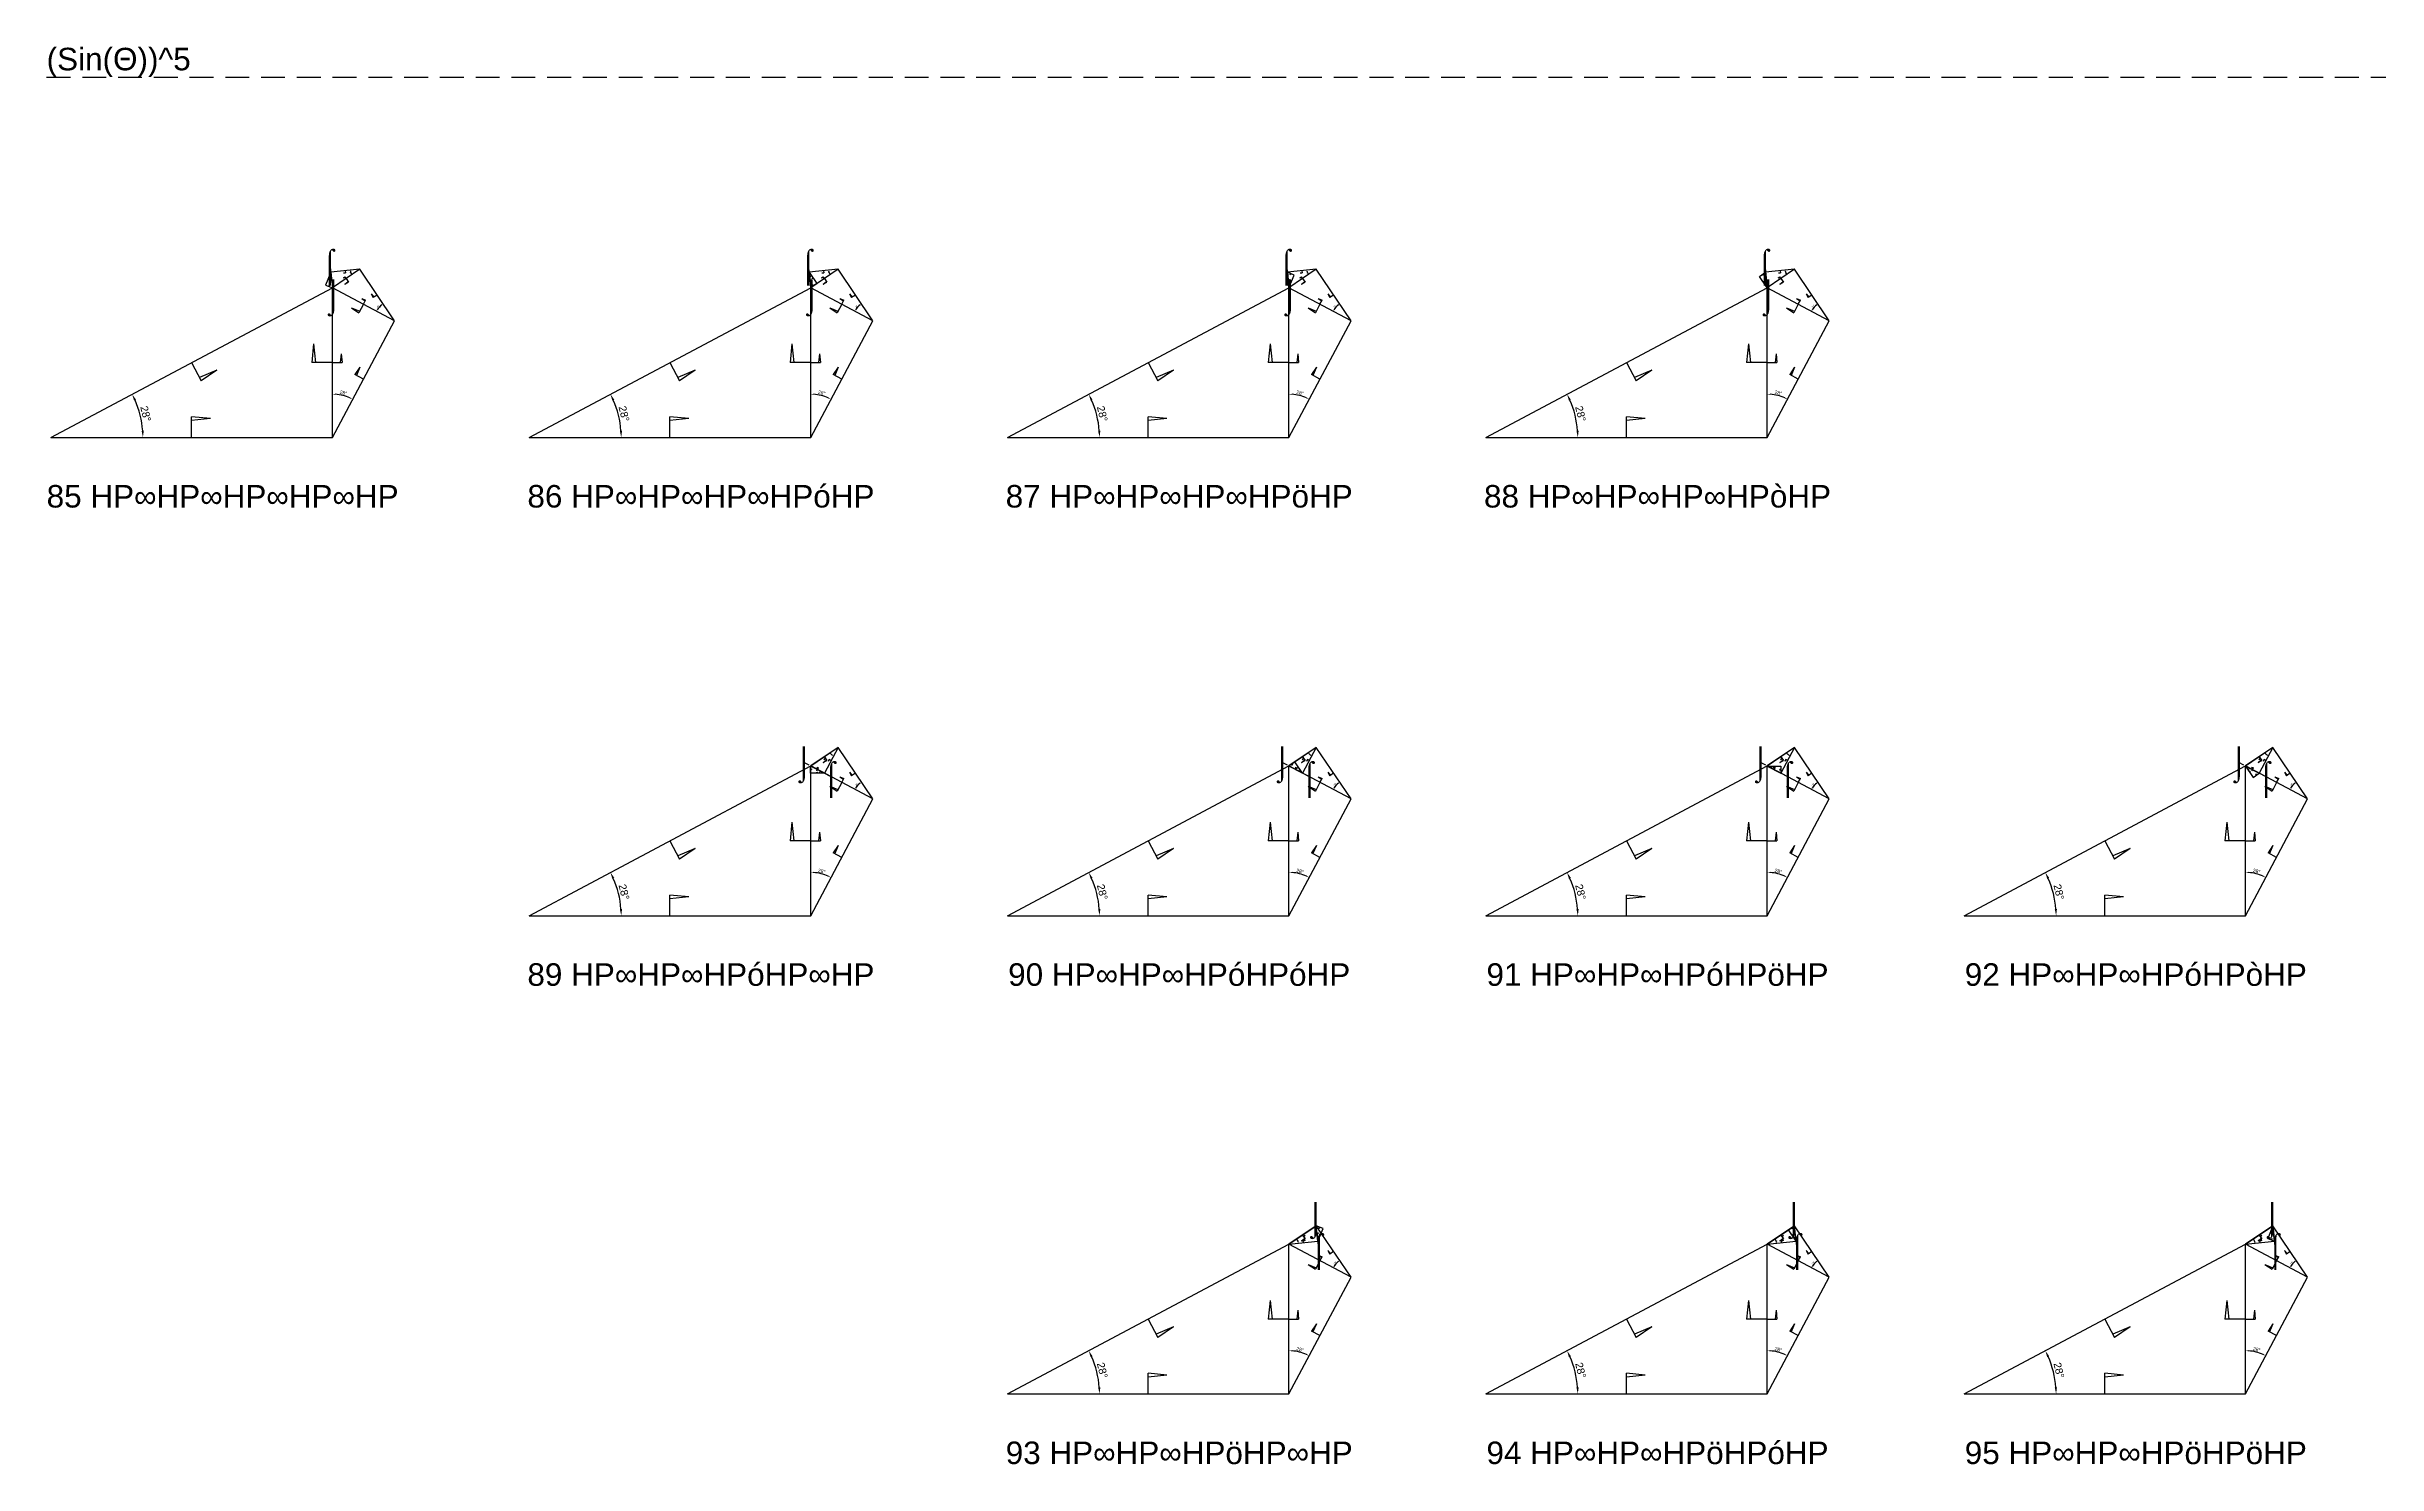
# Model space of a CAD drawing. Header units: millimetres. Extents: x 130683 to 598801, y -2841579 to 24518.
# Drawn here: x 130683 to 254862, y -828144 to -752603 of the extents above; entities that cross this region are included whole.
import ezdxf
from ezdxf.enums import TextEntityAlignment as Align

# ---------------------------------------------------------------- set-up
doc = ezdxf.new("R2010")
doc.units = ezdxf.units.MM
doc.header["$PDMODE"] = 35
doc.linetypes.add('DASHED', pattern=[19.05, 12.7, -6.35])
for name, color, linetype in [('BASE', 170, 'Continuous'), ('HYPOTENUSE', 20, 'Continuous'), ('PERPENDICULAR', 90, 'Continuous')]:
    doc.layers.add(name, color=color, linetype=linetype)
doc.styles.add('Arial', font='arial_0.ttf')
doc.dimstyles.new('ISO-25', dxfattribs={"dimtxt": 250, "dimasz": 100, "dimexe": 1.25, "dimexo": 0.625, "dimgap": 100, "dimtad": 1, "dimdec": 0, "dimtxsty": 'Arial', "dimcen": 2.5, "dimadec": 0, "dimazin": 0, "dimtfac": 1, "dimtdec": 0, "dimtmove": 0, "dimatfit": 3, "dimfxl": 1, "dimarcsym": 0})

# ---------------------------------------------------------------- blocks, each defined once
blk = doc.blocks.new('*D11')
at = {"color": 0, "lineweight": -2, "ltscale": 100, "transparency": 16777216}
blk.add_arc((0, 0), 4906, 4.08845, 23.91155, dxfattribs=at)
at = {"color": 0, "ltscale": 100, "transparency": 16777216}
for points in [[(4432, 1963), (4537, 2014), (4332, 2303)], [(4952, 352), (4835, 348), (4906, 0)]]:
    blk.add_solid(points, dxfattribs=at)
at = {"layer": 'Defpoints', "color": 0, "ltscale": 100, "transparency": 16777216}
for p in [(15000, 7976), (0, 0), (0, 0), (4841, 796), (15000, 0)]:
    blk.add_point(p, dxfattribs=at)
at = {"color": 0, "ltscale": 100, "transparency": 16777216, "insert": (5055, 1260), "char_height": 400, "attachment_point": 5, "rotation": 284, "style": 'Arial'}
blk.add_mtext('28°', dxfattribs=at)
blk = doc.blocks.new('SanjoyNathGeometrifyingTrigonometryFundamentalLockedSet')
at = {"color": 114, "linetype": 'DASHED', "ltscale": 100, "true_color": 0x139b48}
for p, q in [((14000, 4987.8), (13900, 3987.8)), ((14000, 4987.8), (14100, 3987.8)), ((15000, 3987.8), (13900, 3987.8))]:
    blk.add_line(p, q, dxfattribs=at)
at = {"color": 242, "linetype": 'DASHED', "ltscale": 100, "true_color": 0xcd2027}
for p, q in [((7500, 3987.8), (8016.4, 3016.6)), ((8852.4, 3574.3), (7922.5, 3193.2)), ((8852.4, 3574.3), (8016.4, 3016.6))]:
    blk.add_line(p, q, dxfattribs=at)
at = {"color": 159, "linetype": 'DASHED', "ltscale": 100, "true_color": 0x22346e}
for p, q in [((7500, 0), (7500, 1100)), ((8500, 1000), (7500, 1100)), ((8500, 1000), (7500, 900))]:
    blk.add_line(p, q, dxfattribs=at)
at = {"layer": 'BASE'}
blk.add_line((0, 0), (15000, 0), dxfattribs=at)
at = {"layer": 'HYPOTENUSE'}
blk.add_line((0, 0), (15000, 7975.6), dxfattribs=at)
at = {"layer": 'PERPENDICULAR'}
blk.add_line((15000, 0), (15000, 7975.6), dxfattribs=at)
at = {"color": 4, "ltscale": 100}
dim = blk.add_angular_dim_2l(base=(4841, 795.6), line1=((0, 0), (15000, 0)), line2=((0, 0), (15000, 7975.6)), dimstyle='ISO-25', override={"dimtxt": 400, "dimasz": 350, "dimgap": 100}, dxfattribs=at)
dim.commit()
dim.dimension.update_dxf_attribs({"geometry": '*D11', "text_midpoint": (5055.4, 1260.5)})

msp = doc.modelspace()

# ---------------------------------------------------------------- linework, layer by layer
at = {"linetype": 'DASHED', "ltscale": 100}
msp.add_line((130683, -754226), (360029, -754226), dxfattribs=at)
at = {"linetype": 'DASHED', "ltscale": 70}
for p, q in [((145778, -764219), (145951, -765860)), ((171261, -764219), (171434, -765860)), ((196744, -764219), (196916, -765860)), ((222227, -764219), (222399, -765860)), ((172484, -791514), (171026, -790739)), ((197966, -791514), (196509, -790739)), ((223449, -791514), (221992, -790739)), ((248932, -791514), (247475, -790739)), ((198460, -816664), (198288, -815022)), ((223943, -816664), (223770, -815022)), ((249426, -816664), (249253, -815022))]:
    msp.add_line(p, q, dxfattribs=at)

# ---------------------------------------------------------------- block references
at = {"linetype": 'DASHED', "ltscale": 100}
for p, xscale, yscale, zscale, rotation in [((145821, -764629), 0.04857772408763799, 0.04857772408763799, 0.04857772408763799, 248.0000000000011), ((147365, -764467), 0.103473198247351, 0.103473198247351, 0.103473198247351, 185.9999999999999), ((149214, -767208), 0.220403548264628, 0.220403548264628, 0.220403548264628, 124), ((171304, -764629), -0.04857772408763799, 0.04857772408763799, 0.04857772408763799, 124.0000000000013), ((172848, -764467), 0.103473198247351, 0.103473198247351, 0.103473198247351, 185.9999999999999), ((174697, -767208), 0.220403548264628, 0.220403548264628, 0.220403548264628, 124), ((196873, -765450), 0.04857772408763799, 0.04857772408763799, 0.04857772408763799, 68.00000000000112), ((198331, -764467), 0.103473198247351, 0.103473198247351, 0.103473198247351, 185.9999999999999), ((200179, -767208), 0.220403548264628, 0.220403548264628, 0.220403548264628, 124), ((222356, -765450), -0.04857772408763799, 0.04857772408763799, 0.04857772408763799, 304.0000000000011), ((223814, -764467), 0.103473198247351, 0.103473198247351, 0.103473198247351, 185.9999999999999), ((225662, -767208), 0.220403548264628, 0.220403548264628, 0.220403548264628, 124), ((145908, -773425), 0.4694715627858909, 0.4694715627858909, 0.4694715627858909, 62), ((171391, -773425), 0.4694715627858909, 0.4694715627858909, 0.4694715627858909, 62), ((196873, -773425), 0.4694715627858909, 0.4694715627858909, 0.4694715627858909, 62), ((222356, -773425), 0.4694715627858909, 0.4694715627858909, 0.4694715627858909, 62), ((172848, -789950), -0.103473198247351, 0.103473198247351, 0.103473198247351, 61.99999999999994), ((198331, -789950), -0.103473198247351, 0.103473198247351, 0.103473198247351, 61.99999999999994), ((223814, -789950), -0.103473198247351, 0.103473198247351, 0.103473198247351, 61.99999999999994), ((249296, -789950), -0.103473198247351, 0.103473198247351, 0.103473198247351, 61.99999999999994), ((171391, -798908), 0.4694715627858909, 0.4694715627858909, 0.4694715627858909, 62), ((174697, -792690), 0.220403548264628, 0.220403548264628, 0.220403548264628, 124), ((172119, -791320), -0.048577724087638, 0.04857772408763799, 0.048577724087638, 359.9999999999994), ((196873, -798908), 0.4694715627858909, 0.4694715627858909, 0.4694715627858909, 62), ((200179, -792690), 0.220403548264628, 0.220403548264628, 0.220403548264628, 124), ((197602, -791320), 0.048577724087638, 0.048577724087638, 0.048577724087638, 123.9999999999994), ((222356, -798908), 0.4694715627858909, 0.4694715627858909, 0.4694715627858909, 62), ((225662, -792690), 0.220403548264628, 0.220403548264628, 0.220403548264628, 124), ((222356, -790933), -0.04857772408763798, 0.04857772408763799, 0.04857772408763799, 180), ((247839, -798908), 0.4694715627858909, 0.4694715627858909, 0.4694715627858909, 62), ((251145, -792690), 0.220403548264628, 0.220403548264628, 0.220403548264628, 124), ((247839, -790933), 0.04857772408763799, 0.04857772408763799, 0.04857772408763799, 303.9999999999994), ((196873, -816415), 0.103473198247351, 0.103473198247351, 0.103473198247351, 5.999999999999903), ((200179, -818173), 0.220403548264628, 0.220403548264628, 0.220403548264628, 124), ((198417, -816253), 0.04857772408763799, 0.04857772408763799, 0.04857772408763799, 68.00000000000112), ((222356, -816415), 0.103473198247351, 0.103473198247351, 0.103473198247351, 5.999999999999903), ((225662, -818173), 0.220403548264628, 0.220403548264628, 0.220403548264628, 124), ((223900, -816253), -0.04857772408763799, 0.04857772408763799, 0.04857772408763799, 304.0000000000011), ((247839, -816415), 0.103473198247351, 0.103473198247351, 0.103473198247351, 5.999999999999903), ((251145, -818173), 0.220403548264628, 0.220403548264628, 0.220403548264628, 124), ((249296, -815432), 0.04857772408763799, 0.04857772408763799, 0.04857772408763799, 248.0000000000011), ((196873, -824391), 0.4694715627858909, 0.4694715627858909, 0.4694715627858909, 62), ((222356, -824391), 0.4694715627858909, 0.4694715627858909, 0.4694715627858909, 62), ((247839, -824391), 0.4694715627858909, 0.4694715627858909, 0.4694715627858909, 62)]:
    msp.add_blockref('SanjoyNathGeometrifyingTrigonometryFundamentalLockedSet', p, dxfattribs=dict(at, xscale=xscale, yscale=yscale, zscale=zscale, rotation=rotation))
at = {"linetype": 'DASHED'}
for p in [(130908, -773425), (156391, -773425), (181873, -773425), (207356, -773425), (156391, -798908), (181873, -798908), (207356, -798908), (232839, -798908), (181873, -824391), (207356, -824391), (232839, -824391)]:
    msp.add_blockref('SanjoyNathGeometrifyingTrigonometryFundamentalLockedSet', p, dxfattribs=at)

# ---------------------------------------------------------------- texts
at = {"linetype": 'DASHED', "ltscale": 100, "style": 'Arial'}
msp.add_text('(Sin(Θ))^ 5', height=1200, dxfattribs=at).set_placement((130683, -754226), align=Align.BOTTOM_LEFT)
for s, p in [('⌠', (145778, -764219)), ('⌠', (171261, -764219)), ('⌠', (196744, -764219)), ('⌠', (222227, -764219)), ('⌡', (145951, -765860)), ('⌡', (171434, -765860)), ('⌡', (196916, -765860)), ('⌡', (222399, -765860)), ('85 HP∞HP∞HP∞HP∞HP', (140061, -776561)), ('86 HP∞HP∞HP∞HPóHP', (165544, -776561)), ('87 HP∞HP∞HP∞HPöHP', (191026, -776561)), ('88 HP∞HP∞HP∞HPòHP', (216509, -776561)), ('⌡', (171026, -790739)), ('⌠', (172484, -791514)), ('⌡', (196509, -790739)), ('⌠', (197966, -791514)), ('⌡', (221992, -790739)), ('⌠', (223449, -791514)), ('⌡', (247475, -790739)), ('⌠', (248932, -791514)), ('89 HP∞HP∞HPóHP∞HP', (165544, -802044)), ('90 HP∞HP∞HPóHPóHP', (191026, -802044)), ('91 HP∞HP∞HPóHPöHP', (216509, -802044)), ('92 HP∞HP∞HPóHPòHP', (241992, -802044)), ('⌡', (198288, -815022)), ('⌡', (223770, -815022)), ('⌡', (249253, -815022)), ('⌠', (198460, -816664)), ('⌠', (223943, -816664)), ('⌠', (249426, -816664)), ('93 HP∞HP∞HPöHP∞HP', (191026, -827527)), ('94 HP∞HP∞HPöHPóHP', (216509, -827527)), ('95 HP∞HP∞HPöHPöHP', (241992, -827527))]:
    msp.add_text(s, height=1200, dxfattribs=at).set_placement(p, align=Align.MIDDLE_CENTER)

doc.saveas('drawing.dxf')
